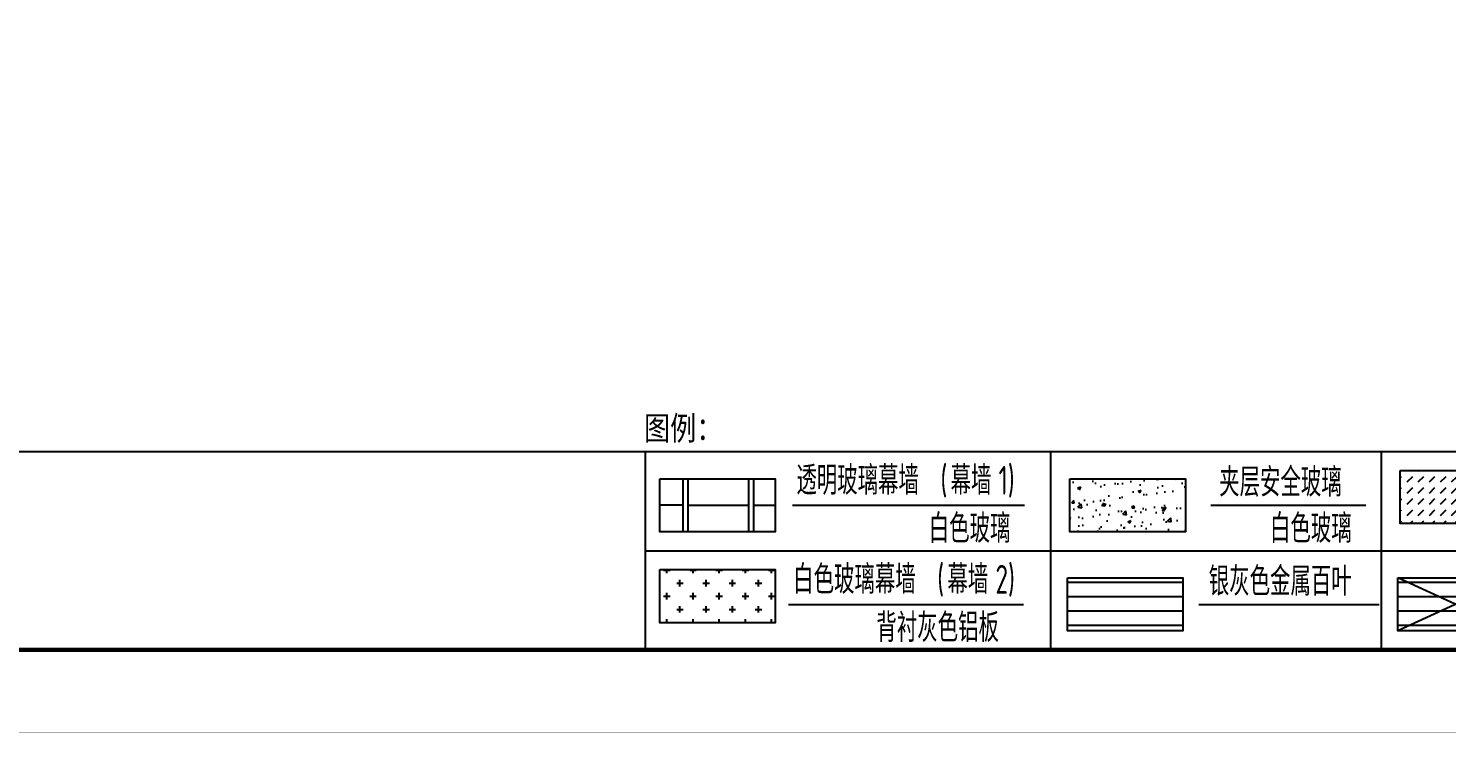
# Model space of a CAD drawing. Extents: x -280168 to 205214, y -148835 to -64913.
# Drawn here: x 165642 to 182828, y -148835 to -140308 of the extents above; entities that cross this region are included whole.
import ezdxf

# ---------------------------------------------------------------- set-up
doc = ezdxf.new("R2010")
doc.units = 0
doc.header["$LTSCALE"] = 1000
doc.header["$MEASUREMENT"] = 0
doc.layers.add('04-不打印_辅助线', color=165, linetype='Continuous', plot=False)
for name, color, linetype in [('X-立面图例$0$01-标注_符号', 200, 'Continuous'), ('X-立面图例$0$02-TEXT_标注', 130, 'Continuous'), ('X-立面图例$0$03-表格_197', 197, 'Continuous'), ('X-立面图例$0$05-填充_156', 156, 'Continuous'), ('X-立面图例$0$05-填充_天正', 26, 'Continuous'), ('X-立面图例$0$A-0-图名图例', 2, 'Continuous'), ('X-立面图例$0$A-C_窗', 140, 'Continuous')]:
    doc.layers.add(name, color=color, linetype=linetype)
doc.styles.add('X-立面图例$0$_TCH_LABEL', font='ROS1', dxfattribs={"width": 0.75, "bigfont": 'JD'})
doc.styles.add('X-立面图例$0$HT_HWXH', font='STXIHEI_0.TTF', dxfattribs={"width": 0.8})

# ---------------------------------------------------------------- blocks, each defined once
blk = doc.blocks.new('图框-A1')
for points, const_width in [([(0, 0), (841, 0), (841, 594), (0, 594)], 0.05), ([(766, 584), (25, 584), (25, 10), (766, 10)], 0.5)]:
    blk.add_lwpolyline(points, close=True, dxfattribs=dict(const_width=const_width))
blk = doc.blocks.new('X-立面图例')
at = {"layer": 'X-立面图例$0$05-填充_156'}
h = blk.add_hatch(dxfattribs=at)
h.set_pattern_fill('DASH', color=256, scale=100, angle=45)
h.set_pattern_definition([(45, (7368.89, -26991.35), (1e-14, 134.70384), [95.25, -95.25])])
h.paths.add_polyline_path([(10551, 1528), (10551, 2172), (9151, 2172), (9151, 1528)])
h = blk.add_hatch(dxfattribs=at)
h.set_pattern_fill('CROSS', color=136, scale=100)
h.set_pattern_definition([(0, (-1603.78, -29391.35), (158.75, 158.75), [79.375, -238.125]), (90, (-1564.1, -29431.04), (-158.75, 158.75), [79.375, -238.125])])
h.paths.add_polyline_path([(178, 972), (178, 328), (1578, 328), (1578, 972)])
at = {"layer": 'X-立面图例$0$05-填充_天正'}
h = blk.add_hatch(dxfattribs=at)
h.set_pattern_fill('AR-CONC', color=256, scale=200)
h.set_pattern_definition([(50, (-2384.33, -29491.35), (364.3693, -31.8782), [38.1, -419.1]), (355, (-2384.33, -29491.35), (-70.4857, 382.1133), [30.48, -335.28]), (100.451, (-2353.97, -29494), (293.885, 350.2334), [32.38, -356.18]), (46.1842, (-2384.33, -29389.75), (542.158, -84.0847), [57.15, -628.65]), (96.6356, (-2339.15, -29396.76), (474.8085, 494.851), [48.57, -534.27]), (351.184, (-2384.33, -29389.75), (474.809, 494.85), [45.72, -502.92]), (21, (-2333.53, -29415.15), (303.2298, -204.531), [38.1, -419.1]), (326, (-2333.53, -29415.15), (123.604, 368.376), [30.48, -335.28]), (71.4514, (-2308.26, -29432.2), (426.833, 163.8457), [32.38, -356.18]), (37.5, (-2384.33, -29491.35), (6.1772, 169.1101), [0, -331.216, 0, -340.36, 0, -336.55]), (7.5, (-2384.33, -29491.35), (133.6393, 200.3611), [0, -194.056, 0, -323.596, 0, -128.27]), (327.5, (-2497.62, -29491.35), (271.1812, -11.4575), [0, -127, 0, -396.24, 0, -525.78]), (317.5, (-2548.42, -29491.35), (296.2584, 50.853), [0, -165.1, 0, -263.144, 0, -373.38])])
h.paths.add_polyline_path([(6547, 1428), (6547, 2072), (5147, 2072), (5147, 1428)])
at = {"layer": 'X-立面图例$0$A-C_窗'}
h = blk.add_hatch(dxfattribs=at)
h.set_pattern_fill('ANSI31', color=256, scale=110, angle=135)
h.set_pattern_definition([(180, (-3998.79, -1200), (-4e-14, -174.625), [])])
h.paths.add_polyline_path([(6518, 228), (6518, 872), (5118, 872), (5118, 228)])
h = blk.add_hatch(dxfattribs=at)
h.set_pattern_fill('ANSI31', color=256, scale=110, angle=135)
h.set_pattern_definition([(180, (4.95, -1200), (-4e-14, -174.625), [])])
h.paths.add_polyline_path([(10522, 228), (10522, 872), (9122, 872), (9122, 228)])
at = {"layer": 'X-立面图例$0$01-标注_符号'}
for p, q in [((1787, 1750), (4599, 1750)), ((6856, 1750), (8734, 1750)), ((1740, 550), (4587, 550)), ((6712, 550), (8896, 550))]:
    blk.add_line(p, q, dxfattribs=at)
at = {"layer": 'X-立面图例$0$03-表格_197'}
for p, q in [((0, 2400), (24597, 2400)), ((0, 2400), (0, 0)), ((4915, 2400), (4915, 0)), ((8918, 2400), (8918, 0)), ((0, 1200), (24597, 1200)), ((0, 0), (24597, 0))]:
    blk.add_line(p, q, dxfattribs=at)
at = {"layer": 'X-立面图例$0$A-C_窗'}
for p, q in [((461, 1428), (461, 2072)), ((521, 1428), (521, 2072)), ((1257, 1428), (1257, 2072)), ((1317, 1428), (1317, 2072)), ((461, 1750), (178, 1750)), ((521, 1750), (1257, 1750)), ((1317, 1750), (1578, 1750)), ((10522, 872), (9122, 228)), ((10522, 228), (9122, 872))]:
    blk.add_line(p, q, dxfattribs=at)
for points in [[(178, 2072), (1578, 2072), (1578, 1428), (178, 1428)], [(5147, 2072), (6547, 2072), (6547, 1428), (5147, 1428)], [(9151, 2172), (10551, 2172), (10551, 1528), (9151, 1528)], [(178, 972), (1578, 972), (1578, 328), (178, 328)], [(5118, 872), (6518, 872), (6518, 228), (5118, 228)], [(9122, 872), (10522, 872), (10522, 228), (9122, 228)]]:
    blk.add_lwpolyline(points, close=True, dxfattribs=at)
at = {"layer": 'X-立面图例$0$02-TEXT_标注', "style": 'X-立面图例$0$_TCH_LABEL', "width": 0.75}
for s, height, p in [('透明玻璃幕墙', 347.3, (1834, 1878)), ('(', 350, (3580, 1878)), ('幕墙', 347.3, (3702, 1878)), ('1)', 350, (4284, 1878)), ('夹层安全玻璃', 347.3, (6957, 1855)), ('白色玻璃', 347.3, (3438, 1295)), ('白色玻璃', 347.3, (7573, 1295)), ('白色玻璃幕墙', 347.3, (1795, 678)), ('(', 350, (3541, 678)), ('幕墙', 347.3, (3664, 678)), ('2)', 350, (4246, 678)), ('银灰色金属百叶', 347.3, (6831, 655)), ('背衬灰色铝板', 347.3, (2803, 95))]:
    blk.add_text(s, height=height, dxfattribs=at).set_placement(p)
at = {"layer": 'X-立面图例$0$A-0-图名图例', "style": 'X-立面图例$0$HT_HWXH', "width": 0.8}
blk.add_text('图例：', height=290.1, dxfattribs=at).set_placement((-12, 2538))

msp = doc.modelspace()

# ---------------------------------------------------------------- linework, layer by layer
at = {"layer": '04-不打印_辅助线'}
msp.add_lwpolyline([(123611.1, -145432.1), (197711.1, -145432.1), (197711.1, -117932.1), (123611.1, -117932.1)], close=True, dxfattribs=at)

# ---------------------------------------------------------------- block references
at = {"xscale": 100, "yscale": 100, "zscale": 100}
msp.add_blockref('图框-A1', (121111.1, -148832.1), dxfattribs=at)
msp.add_blockref('X-立面图例', (173114.3, -147832.1))

doc.saveas('drawing.dxf')
